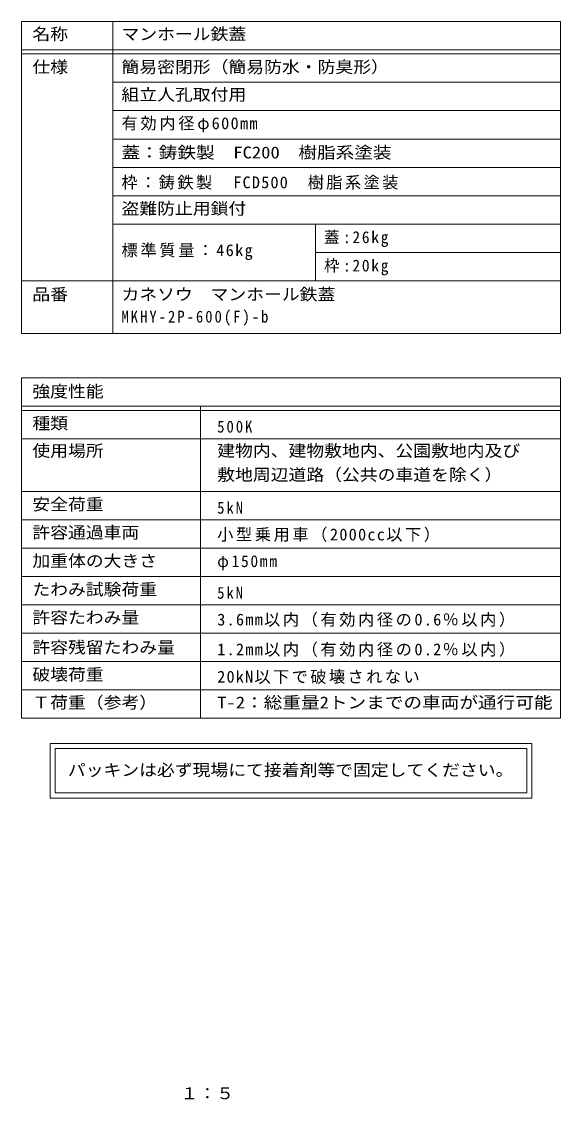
# Model space of a CAD drawing. Units: millimetres on the paper, enlarged 5 times. Extents: x -778 to 950, y -675 to 686.
# Drawn here: x 285 to 950, y -670 to 661 of the extents above; entities that cross this region are included whole.
import ezdxf
from ezdxf.enums import TextEntityAlignment as Align

# ---------------------------------------------------------------- set-up
doc = ezdxf.new("R2010")
doc.units = ezdxf.units.MM
doc.header["$LTSCALE"] = 5
doc.layers.add('F-5_F-5ﾚｲﾔ', color=2, linetype='Continuous')
doc.layers.add('F-F_F-Fﾚｲﾔ', color=7, linetype='Continuous', lineweight=9)
doc.styles.add('ＭＳ ゴシック', font='')
doc.styles.get('ＭＳ ゴシック').set_extended_font_data('MS Gothic')

msp = doc.modelspace()

# ---------------------------------------------------------------- linework, layer by layer
at = {"layer": 'F-F_F-Fﾚｲﾔ'}
for p, q in [((284.761, 661), (949.78, 661)), ((284.761, 661), (284.761, 275.76)), ((397.487, 661), (397.487, 275.76)), ((949.78, 661), (949.78, 275.76)), ((284.761, 626), (949.78, 626)), ((284.761, 621), (949.78, 621)), ((949.78, 586), (397.487, 586)), ((949.78, 551), (397.487, 551)), ((949.78, 516), (397.487, 516)), ((397.487, 481.001), (949.78, 481.001)), ((397.487, 446.001), (949.78, 446.001)), ((397.487, 411.001), (949.78, 411.001)), ((647.487, 411.001), (647.487, 341)), ((647.487, 376.001), (949.78, 376.001)), ((284.761, 341), (949.78, 341)), ((284.761, 275.76), (949.78, 275.76)), ((284.761, 221), (949.78, 221)), ((284.761, 221), (284.761, -198.999)), ((949.78, 221), (949.78, -198.999)), ((284.761, 186), (949.78, 186)), ((284.761, 181), (949.78, 181)), ((505.538, 186), (505.538, -198.999)), ((284.761, 146), (949.78, 146)), ((284.761, 81), (949.78, 81)), ((284.761, 46), (949.78, 46)), ((284.761, 11), (949.78, 11)), ((949.78, -24), (284.761, -24)), ((284.761, -58.999), (949.78, -58.999)), ((284.761, -93.999), (949.78, -93.999)), ((284.761, -128.999), (949.78, -128.999)), ((284.761, -163.999), (949.78, -163.999)), ((284.761, -198.999), (949.78, -198.999)), ((320.06, -230.368), (320.06, -297.631)), ((914.481, -230.368), (320.06, -230.368)), ((326.31, -236.618), (326.31, -291.381)), ((326.31, -236.618), (908.231, -236.618)), ((908.231, -291.381), (908.231, -236.618)), ((914.481, -297.631), (914.481, -230.368)), ((908.231, -291.381), (326.31, -291.381)), ((320.06, -297.631), (914.481, -297.631))]:
    msp.add_line(p, q, dxfattribs=at)

# ---------------------------------------------------------------- texts
at = {"layer": 'F-5_F-5ﾚｲﾔ', "style": 'ＭＳ ゴシック', "width": 1.1}
msp.add_text('１：５', height=14.66, dxfattribs=at).set_placement((481, -673.906), align=Align.BOTTOM_LEFT)
at = {"layer": 'F-F_F-Fﾚｲﾔ', "color": 3, "style": 'ＭＳ ゴシック'}
for s, width, p in [('名称', 1.1, (298.07, 633.864)), ('マンホール鉄蓋', 1.1, (408.068, 633.864)), ('仕様', 1.1, (298.07, 593.236)), ('簡易密閉形（簡易防水・防臭形）', 1.1, (408.068, 593.236)), ('組立人孔取付用', 1.1, (408.068, 559.129)), ('蓋：鋳鉄製\u3000FC200\u3000樹脂系塗装', 1.15, (408.068, 487.634)), ('盗難防止用鎖付', 1.1, (408.068, 418.469)), ('品番', 1.1, (298.07, 312.514)), ('カネソウ\u3000マンホール鉄蓋', 1.1, (408.068, 312.514)), ('強度性能', 1.1, (298.07, 192.695)), ('種類', 1.1, (298.07, 153.312)), ('使用場所', 1.1, (298.07, 119.446)), ('建物内、建物敷地内、公園敷地内及び', 1.1, (526.205, 119.446)), ('敷地周辺道路（公共の車道を除く）', 1.1, (526.205, 89.81)), ('安全荷重', 1.1, (298.07, 53.216)), ('許容通過車両', 1.1, (298.07, 18.487)), ('加重体の大きさ', 1.1, (298.07, -16.513)), ('たわみ試験荷重', 1.1, (298.07, -51.784)), ('許容たわみ量', 1.1, (298.07, -86.513)), ('許容残留たわみ量', 1.1, (298.07, -123.353)), ('破壊荷重', 1.1, (298.07, -156.856)), ('Ｔ荷重（参考）', 1.1, (298.07, -191.389)), ('T-2：総重量2トンまでの車両が通行可能', 1.15, (526.205, -191.389))]:
    msp.add_text(s, height=14.66, dxfattribs=dict(at, width=width)).set_placement(p, align=Align.BOTTOM_LEFT)
at = {"layer": 'F-F_F-Fﾚｲﾔ', "color": 2, "style": 'ＭＳ ゴシック', "width": 1.1}
msp.add_text('パッキンは必ず現場にて接着剤等で固定してください。', height=14.66, dxfattribs=at).set_placement((341.868, -274.743), align=Align.BOTTOM_LEFT)
at = {"layer": 'F-F_F-Fﾚｲﾔ', "color": 3, "char_height": 14.66, "attachment_point": 7, "style": 'ＭＳ ゴシック'}
for s, insert in [('\\T1.17;有効内径φ600mm', (408.068, 524.129)), ('\\T1.15;枠：鋳鉄製\u3000FCD500\u3000樹脂系塗装', (408.068, 453.469)), ('\\T1.23;\\W0.95;蓋:26kg', (658.068, 382.634)), ('\\T1.17;標準質量：46kg', (408.068, 366.563)), ('\\T1.23;\\W0.95;枠:20kg', (658.068, 347.634)), ('\\T1.28;\\W0.9;MKHY-2P-600(F)-b', (408.068, 285.504)), ('\\T1.28;\\W0.9;500K', (526.205, 153.312)), ('\\T1.27;\\W0.9;5kN', (526.205, 53.216)), ('\\T1.16;小型乗用車（2000cc以下）', (526.205, 18.487)), ('\\T1.23;\\W0.95;φ150mm', (526.205, -16.513)), ('\\T1.27;\\W0.9;5kN', (526.205, -51.784)), ('\\T1.16;3.6mm以内（有効内径の0.6％以内）', (526.205, -86.513)), ('\\T1.16;1.2mm以内（有効内径の0.2％以内）', (526.205, -123.353)), ('\\T1.15;20kN以下で破壊されない', (526.205, -156.856))]:
    msp.add_mtext(s, dxfattribs=dict(at, insert=insert))

doc.saveas('drawing.dxf')
